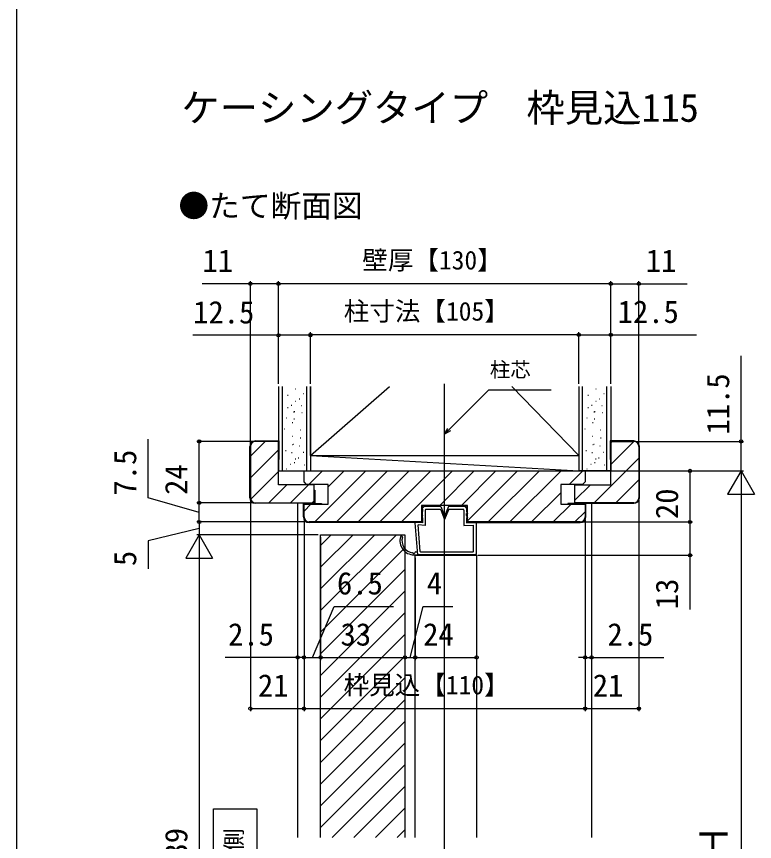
# Model space of a CAD drawing. Units: millimetres, scale not verified. Extents: x -525 to 525, y -783 to 779.
# Drawn here: x -525 to -236.3, y -331.7 to -8.9 of the extents above; entities that cross this region are included whole.
import ezdxf
from ezdxf.enums import TextEntityAlignment as Align

# ---------------------------------------------------------------- set-up
doc = ezdxf.new("R2010")
doc.units = ezdxf.units.MM
doc.header["$LTSCALE"] = 4
for name, color, linetype in [('0-2_USER1', 3, 'Continuous'), ('0-3_YKK_11', 7, 'Continuous'), ('0-4_YKK_12', 2, 'Continuous'), ('0-5_YKK_13', 4, 'Continuous'), ('0-7_YKK_D', 6, 'Continuous'), ('0-8_YKK_ZWAK', 7, 'Continuous'), ('0-9_YSS_K', 3, 'Continuous'), ('0-A_YSS_KE', 3, 'Continuous')]:
    doc.layers.add(name, color=color, linetype=linetype)
doc.styles.add('ＭＳ ゴシック', font='')
doc.styles.get('ＭＳ ゴシック').set_extended_font_data('MS Gothic')

msp = doc.modelspace()

# ---------------------------------------------------------------- linework, layer by layer
at = {"layer": '0-2_USER1'}
msp.add_lwpolyline([(-447.921, -318.863), (-430.908, -318.863), (-430.908, -354.704), (-447.921, -354.704)], close=True, dxfattribs=at)
at = {"layer": '0-3_YKK_11'}
for points in [[(-412.5, -186.665), (-302.5, -186.665), (-302.5, -190.965), (-303.5, -191.965), (-312, -191.965), (-312, -199.665), (-302.5, -199.665), (-302.5, -204.665)], [(-412.5, -204.665), (-412.5, -199.665), (-403, -199.665), (-403, -191.965), (-411.5, -191.965), (-412.5, -190.965), (-412.5, -186.665)], [(-412.7, -204.665), (-412.7, -199.465), (-405.7, -199.465), (-405.7, -199.665)], [(-302.3, -204.665), (-302.3, -199.465), (-309.3, -199.465), (-309.3, -199.665)], [(-304.5, -206.665), (-348.5, -206.665), (-348.5, -200.165), (-366.5, -200.165), (-366.5, -206.665), (-410.5, -206.665)], [(-363.8, -200.165), (-363.8, -200.365), (-366.3, -200.365), (-366.3, -206.865), (-410.5, -206.865)], [(-351.2, -200.165), (-351.2, -200.365), (-348.7, -200.365), (-348.7, -206.865), (-304.5, -206.865)]]:
    msp.add_lwpolyline(points, dxfattribs=at)
for centre, radius, start, end in [((-410.5, -204.665), 2.2, 180.00001, 269.99999), ((-410.5, -204.665), 2, 180.00001, 269.99999), ((-304.5, -204.665), 2, 270.00001, 359.99999), ((-304.5, -204.665), 2.2, 270.00001, 359.99999)]:
    msp.add_arc(centre, radius, start, end, dxfattribs=at)
at = {"layer": '0-4_YKK_12'}
for p, q in [((-357.5, -498.379), (-357.5, -152.665)), ((-414.746, -181.532), (-414.546, -181.532)), ((-297.246, -181.532), (-297.046, -181.532)), ((-415, -186.665), (-300, -186.665)), ((-415, -199.365), (-415, -330.165)), ((-300, -199.365), (-300, -330.165)), ((-345.528, -206.666), (-348.026, -206.756)), ((-344.998, -219.165), (-344.998, -207.165)), ((-406.003, -215.843), (-401.825, -211.665)), ((-406.003, -224.329), (-393.339, -211.665)), ((-406.003, -232.814), (-384.854, -211.665)), ((-406.003, -241.299), (-376.369, -211.665)), ((-406.003, -249.784), (-373.003, -216.784)), ((-369.002, -219.665), (-345.002, -219.665)), ((-369.002, -330.165), (-369.002, -219.665)), ((-367.987, -219.665), (-345.498, -219.665)), ((-345.002, -219.665), (-345.002, -330.165)), ((-406.003, -258.27), (-373.003, -225.27)), ((-406.003, -266.755), (-373.003, -233.755)), ((-406.003, -275.24), (-373.003, -242.24)), ((-406.003, -283.726), (-373.003, -250.726)), ((-406.003, -292.211), (-373.003, -259.211)), ((-406.003, -300.696), (-373.003, -267.696)), ((-406.003, -309.181), (-373.003, -276.181)), ((-406.003, -317.667), (-373.003, -284.667)), ((-406.003, -326.152), (-373.003, -293.152)), ((-401.531, -330.165), (-373.003, -301.637)), ((-393.045, -330.165), (-373.003, -310.123)), ((-384.56, -330.165), (-373.003, -318.608)), ((-376.075, -330.165), (-373.003, -327.093))]:
    msp.add_line(p, q, dxfattribs=at)
msp.add_lwpolyline([(-406.003, -330.165), (-406.003, -211.665), (-373.003, -211.665), (-373.003, -330.165)], dxfattribs=at)
for centre, start, end in [((-345.498, -207.165), 0, 93.44813), ((-345.498, -219.165), 270, 0)]:
    msp.add_arc(centre, 0.5, start, end, dxfattribs=at)
at = {"layer": '0-5_YKK_13'}
for p, q in [((-366.498, -201.665), (-365.498, -200.665)), ((-366.498, -201.665), (-366.098, -201.665)), ((-366.098, -202.365), (-366.498, -203.365)), ((-366.098, -201.665), (-366.098, -202.365)), ((-358.998, -200.665), (-365.498, -200.665)), ((-365.048, -202.015), (-365.048, -208.08)), ((-359.312, -201.715), (-364.748, -201.715)), ((-359.034, -201.902), (-357.498, -205.665)), ((-358.998, -200.665), (-357.498, -204.342)), ((-355.998, -200.665), (-357.498, -204.342)), ((-355.963, -201.902), (-357.498, -205.665)), ((-349.498, -200.665), (-355.998, -200.665)), ((-350.248, -201.715), (-355.685, -201.715)), ((-349.948, -202.015), (-349.948, -208.08)), ((-348.498, -201.665), (-349.498, -200.665)), ((-348.498, -201.665), (-348.898, -201.665)), ((-348.898, -201.665), (-348.898, -202.365)), ((-348.898, -202.365), (-348.498, -203.365)), ((-366.498, -203.365), (-366.098, -203.365)), ((-366.098, -204.065), (-366.498, -205.065)), ((-366.498, -205.065), (-366.098, -205.065)), ((-366.098, -204.065), (-366.098, -203.365)), ((-366.098, -205.065), (-366.098, -206.965)), ((-348.498, -203.365), (-348.898, -203.365)), ((-348.898, -204.065), (-348.898, -203.365)), ((-348.898, -204.065), (-348.498, -205.065)), ((-348.498, -205.065), (-348.898, -205.065)), ((-348.898, -205.065), (-348.898, -206.965)), ((-367.998, -219.515), (-368.998, -207.015)), ((-366.098, -206.965), (-368.627, -206.666)), ((-365.048, -208.08), (-367.879, -207.766)), ((-367.059, -218.191), (-367.879, -207.766)), ((-349.948, -208.08), (-346.198, -207.908)), ((-348.898, -206.965), (-345.519, -206.816)), ((-346.198, -218.165), (-346.198, -207.908)), ((-345.148, -207.165), (-345.148, -219.165)), ((-368.705, -218.315), (-368.094, -218.315)), ((-346.498, -218.465), (-366.761, -218.465)), ((-369.498, -219.515), (-367.998, -219.515)), ((-345.498, -219.515), (-367.998, -219.515))]:
    msp.add_line(p, q, dxfattribs=at)
for centre, radius, start, end in [((-364.748, -202.015), 0.3, 90, 180), ((-359.312, -202.015), 0.3, 22.195, 90), ((-355.685, -202.015), 0.3, 90, 157.805), ((-350.248, -202.015), 0.3, 0, 90), ((-368.648, -207.015), 0.35, 86.55187, 180), ((-345.498, -207.165), 0.35, 0, 93.44813), ((-369.498, -214.015), 5.5, 163.48217, 270), ((-374.388, -212.565), 0.4, 90, 163.48217), ((-374.388, -212.565), 0.4, 343.48217, 90), ((-369.498, -214.015), 4.7, 163.48217, 263.85561), ((-370.033, -218.986), 0.3, 26.88027, 83.85561), ((-369.498, -218.715), 0.3, 206.88027, 352.81924), ((-368.705, -218.815), 0.5, 90, 172.81924), ((-366.761, -218.165), 0.3, 184.96974, 270), ((-346.498, -218.165), 0.3, 270, 0), ((-345.498, -219.165), 0.35, 270, 0)]:
    msp.add_arc(centre, radius, start, end, dxfattribs=at)
at = {"layer": '0-7_YKK_D'}
for p, q in [((-433.5, -176.165), (-433.5, -112.446)), ((-422.499, -152.639), (-422.499, -112.446)), ((-292.499, -152.639), (-292.499, -112.446)), ((-281.503, -176.165), (-281.503, -112.446)), ((-292.499, -113.446), (-422.499, -113.446)), ((-422.5, -151.294), (-422.5, -132.639)), ((-410, -152.639), (-410, -132.446)), ((-410, -151.294), (-410, -132.639)), ((-304.999, -133.446), (-410, -133.446)), ((-304.999, -152.639), (-304.999, -132.446)), ((-304.999, -152.446), (-304.999, -132.446)), ((-292.499, -152.639), (-292.499, -132.446)), ((-432.5, -175.165), (-454.5, -175.165)), ((-453.5, -199.165), (-453.5, -175.165)), ((-282.503, -175.165), (-240.503, -175.165)), ((-301.5, -186.665), (-260.503, -186.665)), ((-299, -186.665), (-240.503, -186.665)), ((-299, -186.665), (-240.503, -186.665)), ((-261.503, -186.665), (-261.503, -206.665)), ((-241.503, -186.665), (-246.753, -195.758)), ((-241.503, -186.665), (-236.253, -195.758)), ((-241.503, -186.665), (-241.503, -204.851)), ((-246.753, -195.758), (-236.253, -195.758)), ((-432.5, -199.165), (-454.5, -199.165)), ((-432.5, -199.165), (-454.5, -199.165)), ((-453.5, -206.665), (-453.5, -199.165)), ((-433.5, -198.165), (-433.5, -280.665)), ((-281.503, -198.165), (-281.503, -280.665)), ((-241.503, -197.165), (-241.503, -466.165)), ((-412.5, -205.665), (-412.5, -280.665)), ((-412.5, -205.665), (-412.5, -260.665)), ((-412.5, -205.665), (-412.5, -260.665)), ((-412.5, -205.665), (-412.5, -280.665)), ((-302.5, -205.665), (-302.5, -280.665)), ((-302.5, -205.665), (-302.5, -260.665)), ((-302.5, -205.665), (-302.5, -280.665)), ((-411.5, -206.665), (-454.5, -206.665)), ((-411.5, -206.665), (-454.5, -206.665)), ((-453.5, -206.665), (-453.5, -211.665)), ((-344.532, -206.666), (-260.503, -206.666)), ((-303.5, -206.665), (-260.503, -206.665)), ((-453.5, -211.665), (-458.75, -220.758)), ((-407.003, -211.665), (-454.5, -211.665)), ((-407.003, -211.665), (-454.5, -211.665)), ((-453.5, -211.665), (-448.25, -220.758)), ((-453.5, -211.665), (-453.5, -229.851)), ((-406.003, -212.665), (-406.003, -260.665)), ((-406.003, -212.665), (-406.003, -260.665)), ((-373.003, -212.665), (-373.003, -260.665)), ((-373.003, -212.665), (-373.003, -260.665)), ((-458.75, -220.758), (-448.25, -220.758)), ((-453.5, -222.165), (-453.5, -452.165)), ((-369.002, -220.665), (-369.002, -260.665)), ((-369.002, -220.665), (-369.002, -260.665)), ((-345.002, -220.165), (-345.002, -260.665)), ((-344.502, -219.665), (-260.503, -219.665)), ((-300, -234.409), (-300, -260.665)), ((-415, -238.863), (-415, -260.665)), ((-415, -259.665), (-443.327, -259.665)), ((-412.5, -259.665), (-415, -259.665)), ((-412.5, -259.665), (-409.95, -259.665)), ((-412.5, -259.665), (-406.003, -259.665)), ((-406.003, -259.665), (-373.003, -259.665)), ((-373.003, -259.665), (-369.002, -259.665)), ((-369.002, -259.665), (-345.002, -259.665)), ((-302.5, -259.665), (-305.05, -259.665)), ((-302.5, -259.665), (-300, -259.665)), ((-300, -259.665), (-271.673, -259.665)), ((-433.5, -279.665), (-412.5, -279.665)), ((-412.5, -279.665), (-302.5, -279.665)), ((-302.5, -279.665), (-281.503, -279.665))]:
    msp.add_line(p, q, dxfattribs=at)
for points in [[(-422.5, -113.446), (-433.5, -113.446), (-452.391, -113.446)], [(-292.5, -113.446), (-281.503, -113.446), (-262.613, -113.446)], [(-410, -133.639), (-422.5, -133.639), (-456.05, -133.639)], [(-304.999, -133.446), (-292.499, -133.446), (-258.949, -133.446)], [(-241.503, -186.665), (-241.503, -175.165), (-241.503, -141.615)], [(-357.5, -172.331), (-355.696, -170.528), (-340.141, -154.972), (-315.749, -154.972)], [(-355.213, -171.011), (-357.5, -172.331), (-356.18, -170.044)], [(-453.5, -202.915), (-473.5, -197.162), (-473.5, -174.207)], [(-453.5, -209.165), (-473.5, -214.065), (-473.5, -225.019)], [(-261.503, -206.666), (-261.503, -219.665), (-261.503, -240.942)], [(-409.252, -259.665), (-400.654, -239.665), (-377.495, -239.665)], [(-371.002, -259.665), (-365.843, -239.665), (-354.275, -239.665)]]:
    msp.add_lwpolyline(points, dxfattribs=at)
for centre in [(-433.5, -113.446), (-422.5, -113.446), (-422.499, -113.446), (-292.5, -113.446), (-292.499, -113.446), (-281.503, -113.446), (-422.5, -133.639), (-410, -133.446), (-410, -133.639), (-304.999, -133.446), (-304.999, -133.446), (-292.499, -133.446), (-453.5, -175.165), (-241.503, -175.165), (-261.503, -186.665), (-453.5, -199.165), (-453.5, -199.165), (-453.5, -206.665), (-453.5, -206.665), (-261.503, -206.665), (-261.503, -206.666), (-261.503, -219.665), (-415, -259.665), (-412.5, -259.665), (-412.5, -259.665), (-406.003, -259.665), (-406.003, -259.665), (-373.003, -259.665), (-373.003, -259.665), (-369.002, -259.665), (-369.002, -259.665), (-345.002, -259.665), (-302.5, -259.665), (-300, -259.665), (-433.5, -279.665), (-412.5, -279.665), (-412.5, -279.665), (-302.5, -279.665), (-302.5, -279.665), (-281.503, -279.665)]:
    msp.add_circle(centre, 0.637, dxfattribs=at)
at = {"layer": '0-8_YKK_ZWAK'}
msp.add_line((-525, 746.7), (-525, -783.3), dxfattribs=at)
at = {"layer": '0-9_YSS_K'}
for p, q in [((-422.5, -153.639), (-422.5, -186.665)), ((-421, -153.639), (-421, -186.665)), ((-415.865, -154.505), (-415.665, -154.505)), ((-411.5, -153.639), (-411.5, -186.665)), ((-410, -153.639), (-410, -186.665)), ((-410, -180.665), (-379.049, -153.639)), ((-410, -180.665), (-410, -153.639)), ((-305, -180.665), (-331.208, -153.639)), ((-305, -153.639), (-305, -186.665)), ((-305, -153.639), (-305, -180.665)), ((-303.5, -186.665), (-303.5, -153.639)), ((-298.365, -154.505), (-298.165, -154.505)), ((-294, -186.665), (-294, -153.639)), ((-292.5, -153.639), (-292.5, -186.665)), ((-418.956, -157.002), (-418.756, -157.002)), ((-412.725, -156.412), (-412.525, -156.412)), ((-301.456, -157.002), (-301.256, -157.002)), ((-295.225, -156.412), (-295.025, -156.412)), ((-417.498, -160.927), (-417.298, -160.927)), ((-415.865, -159.44), (-415.665, -159.44)), ((-414.408, -158.43), (-414.208, -158.43)), ((-413.51, -161.122), (-413.31, -161.122)), ((-299.998, -160.927), (-299.798, -160.927)), ((-298.365, -159.44), (-298.165, -159.44)), ((-296.908, -158.43), (-296.708, -158.43)), ((-296.01, -161.122), (-295.81, -161.122)), ((-418.956, -161.936), (-418.756, -161.936)), ((-416.601, -163.618), (-416.401, -163.618)), ((-416.314, -163.477), (-416.114, -163.477)), ((-413.398, -163.813), (-413.198, -163.813)), ((-301.456, -161.936), (-301.256, -161.936)), ((-299.101, -163.618), (-298.901, -163.618)), ((-298.814, -163.477), (-298.614, -163.477)), ((-295.898, -163.813), (-295.698, -163.813)), ((-419.405, -165.973), (-419.205, -165.973)), ((-417.099, -167.738), (-416.899, -167.738)), ((-416.489, -166.31), (-416.289, -166.31)), ((-301.905, -165.973), (-301.705, -165.973)), ((-299.599, -167.738), (-299.399, -167.738)), ((-298.989, -166.31), (-298.789, -166.31)), ((-420.19, -170.235), (-419.99, -170.235)), ((-414.071, -170.654), (-413.871, -170.654)), ((-302.69, -170.235), (-302.49, -170.235)), ((-296.571, -170.654), (-296.371, -170.654)), ((-417.162, -173.15), (-416.962, -173.15)), ((-413.959, -173.794), (-413.759, -173.794)), ((-299.662, -173.15), (-299.462, -173.15)), ((-296.459, -173.794), (-296.259, -173.794)), ((-433.5, -180.938), (-427.727, -175.165)), ((-417.05, -176.29), (-416.85, -176.29)), ((-416.65, -176.261), (-416.45, -176.261)), ((-414.295, -176.934), (-414.095, -176.934)), ((-299.55, -176.29), (-299.35, -176.29)), ((-299.15, -176.261), (-298.95, -176.261)), ((-296.795, -176.934), (-296.595, -176.934)), ((-292.503, -175.706), (-291.962, -175.165)), ((-292.503, -184.191), (-283.477, -175.165)), ((-433.5, -189.423), (-422.5, -178.423)), ((-419.741, -178.757), (-419.541, -178.757)), ((-417.386, -179.43), (-417.186, -179.43)), ((-412.838, -179.401), (-412.638, -179.401)), ((-410, -180.665), (-305, -180.665)), ((-410, -180.665), (-305, -186.665)), ((-410, -180.665), (-305, -180.665)), ((-410, -180.665), (-410, -186.665)), ((-305, -180.665), (-305, -186.665)), ((-302.241, -178.757), (-302.041, -178.757)), ((-299.886, -179.43), (-299.686, -179.43)), ((-295.338, -179.401), (-295.138, -179.401)), ((-416.314, -183.326), (-416.114, -183.326)), ((-415.928, -181.897), (-415.728, -181.897)), ((-414.744, -181.532), (-414.544, -181.532)), ((-298.992, -199.165), (-281.503, -181.677)), ((-298.814, -183.326), (-298.614, -183.326)), ((-298.428, -181.897), (-298.228, -181.897)), ((-297.244, -181.532), (-297.044, -181.532)), ((-433.395, -197.804), (-422.5, -186.909)), ((-422.5, -186.665), (-410, -186.665)), ((-419.405, -185.822), (-419.205, -185.822)), ((-417.835, -184.028), (-417.635, -184.028)), ((-412.501, -184.335), (-412.301, -184.335)), ((-410.586, -191.965), (-405.286, -186.665)), ((-410, -186.665), (-305, -186.665)), ((-408.315, -206.665), (-388.315, -186.665)), ((-403, -192.865), (-396.8, -186.665)), ((-399.83, -206.665), (-379.83, -186.665)), ((-391.345, -206.665), (-371.345, -186.665)), ((-382.859, -206.665), (-362.859, -186.665)), ((-374.374, -206.665), (-354.374, -186.665)), ((-359.389, -200.165), (-345.889, -186.665)), ((-350.903, -200.165), (-337.403, -186.665)), ((-348.5, -206.247), (-328.918, -186.665)), ((-340.433, -206.665), (-320.433, -186.665)), ((-331.948, -206.665), (-311.948, -186.665)), ((-308.762, -191.965), (-303.462, -186.665)), ((-292.503, -186.665), (-305.003, -186.665)), ((-301.905, -185.822), (-301.705, -185.822)), ((-300.335, -184.028), (-300.135, -184.028)), ((-295.001, -184.335), (-294.801, -184.335)), ((-290.506, -199.165), (-281.503, -190.162)), ((-426.271, -199.165), (-419.271, -192.165)), ((-417.786, -199.165), (-410.786, -192.165)), ((-306.503, -198.191), (-300.477, -192.165)), ((-323.462, -206.665), (-312, -195.203)), ((-412.5, -202.365), (-409.8, -199.665)), ((-409.3, -199.165), (-408.5, -198.365)), ((-314.977, -206.665), (-307.977, -199.665)), ((-306.492, -206.665), (-302.5, -202.673))]:
    msp.add_line(p, q, dxfattribs=at)
at = {"layer": '0-A_YSS_KE'}
for p, q in [((-433.7, -197.165), (-433.7, -177.165)), ((-433.5, -177.165), (-433.5, -197.165)), ((-281.503, -177.165), (-281.503, -197.165)), ((-281.303, -197.165), (-281.303, -177.165))]:
    msp.add_line(p, q, dxfattribs=at)
for points in [[(-431.5, -174.965), (-422.3, -174.965), (-422.3, -182.165), (-422.5, -182.165)], [(-422.5, -192.165), (-422.5, -175.165), (-431.5, -175.165)], [(-283.503, -174.965), (-292.703, -174.965), (-292.703, -182.165), (-292.503, -182.165)], [(-292.503, -192.165), (-292.503, -175.165), (-283.503, -175.165)], [(-431.5, -199.165), (-408.5, -199.165), (-408.5, -192.165), (-422.5, -192.165)], [(-283.503, -199.165), (-306.503, -199.165), (-306.503, -192.165), (-292.503, -192.165)], [(-408.5, -194.165), (-408.3, -194.165), (-408.3, -199.365), (-431.5, -199.365)], [(-306.503, -194.165), (-306.703, -194.165), (-306.703, -199.365), (-283.503, -199.365)]]:
    msp.add_lwpolyline(points, dxfattribs=at)
for centre, radius, start, end in [((-431.5, -177.165), 2.2, 90, 180), ((-431.5, -177.165), 2, 90, 180), ((-283.503, -177.165), 2.2, 360, 90), ((-283.503, -177.165), 2, 0, 90), ((-431.5, -197.165), 2.2, 180, 270), ((-431.5, -197.165), 2, 180, 270), ((-283.503, -197.165), 2, 270, 0), ((-283.503, -197.165), 2.2, 270, 0)]:
    msp.add_arc(centre, radius, start, end, dxfattribs=at)

# ---------------------------------------------------------------- texts
at = {"layer": '0-2_USER1', "style": 'ＭＳ ゴシック'}
for s, height, p in [('\u3000 ケーシングタイプ\u3000枠見込115', 11, (-483, -53.4)), ('●たて断面図', 8.798, (-461.636, -90.014))]:
    msp.add_text(s, height=height, dxfattribs=at).set_placement(p, align=Align.BOTTOM_LEFT)
msp.add_text('開く側', height=6.598, rotation=90, dxfattribs=at).set_placement((-434.676, -353.575), align=Align.BOTTOM_LEFT)
at = {"layer": '0-7_YKK_D', "style": 'ＭＳ ゴシック'}
for s, height, p in [('壁厚【130】', 7.331, (-389.715, -110.082)), ('11', 8.798, (-452.232, -111.446)), ('11', 8.798, (-278.794, -111.446)), ('12.5', 8.798, (-455.891, -131.639)), ('柱寸法【105】', 7.331, (-396.96, -130.082)), ('12.5', 8.798, (-289.79, -131.446)), ('柱芯', 5.865, (-339.811, -151.764)), ('6.5', 8.798, (-399.609, -237.665)), ('4', 8.798, (-364.457, -237.665)), ('2.5', 8.798, (-442.214, -257.665)), ('33', 8.798, (-398.23, -257.665)), ('24', 8.798, (-365.899, -257.665)), ('2.5', 8.798, (-293.786, -257.665)), ('21', 8.798, (-430.534, -277.665)), ('枠見込【110】', 7.331, (-397.017, -276.301)), ('21', 8.798, (-299.536, -277.665))]:
    msp.add_text(s, height=height, dxfattribs=at).set_placement(p, align=Align.BOTTOM_LEFT)
for s, height, p in [('11.5', 8.798, (-243.503, -172.456)), ('7.5', 8.798, (-475.5, -196.321)), ('24', 8.798, (-455.5, -196.063)), ('20', 8.798, (-263.503, -205.529)), ('5', 8.798, (-475.5, -223.906)), ('13', 8.798, (-263.503, -240.783)), ('DH＝H－39', 8.798, (-455.5, -380.29)), ('Ｈ', 11, (-243.503, -340.017))]:
    msp.add_text(s, height=height, rotation=90, dxfattribs=at).set_placement(p, align=Align.BOTTOM_LEFT)

doc.saveas('drawing.dxf')
